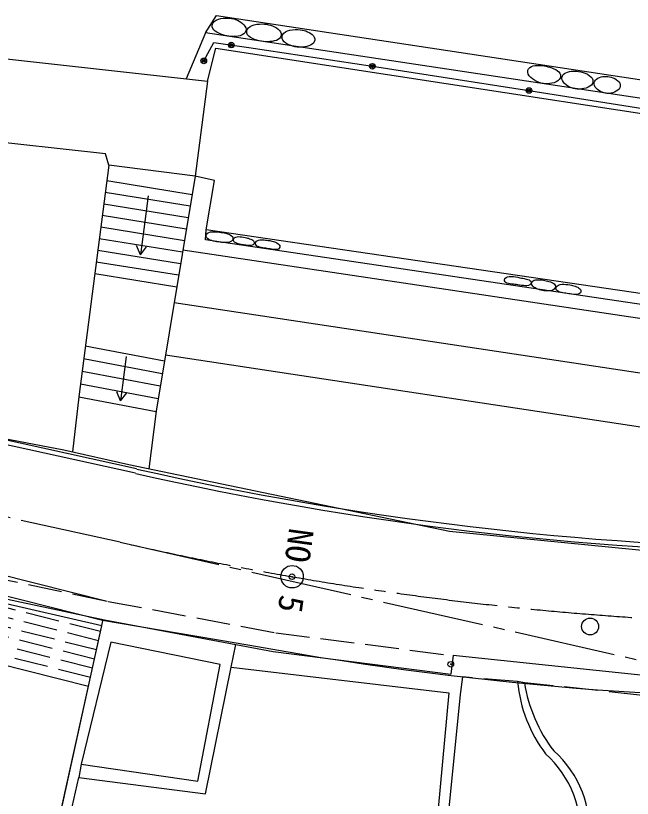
# Model space of a CAD drawing. Units: millimetres, scale not verified. Extents: x -120450 to 121350, y -84600 to 84600.
# Drawn here: x -62650 to -46211, y 44610 to 65464 of the extents above; entities that cross this region are included whole.
import ezdxf
from ezdxf.enums import TextEntityAlignment as Align

# ---------------------------------------------------------------- set-up
doc = ezdxf.new("R2010")
doc.units = ezdxf.units.MM
doc.header["$LTSCALE"] = 300
doc.header["$PDMODE"] = 32
doc.header["$PDSIZE"] = 150
doc.linetypes.add('CHAIN2', pattern=[12, 9, -1, 1, -1])
doc.linetypes.add('DASHED3', pattern=[4, 3, -1])
for name, color, linetype in [('0-0_1', 7, 'Continuous'), ('0-D_スポット', 4, 'Continuous'), ('1-1', 3, 'Continuous'), ('1-8', 7, 'Continuous')]:
    doc.layers.add(name, color=color, linetype=linetype)
doc.styles.add('ＭＳ ゴシック', font='')
doc.styles.get('ＭＳ ゴシック').set_extended_font_data('MS Gothic')

msp = doc.modelspace()

# ---------------------------------------------------------------- linework, layer by layer
at = {"layer": '0-0_1'}
for p, q in [((-57409.4, 65164.9), (-57409.2, 65210.3)), ((-56487, 64996.2), (-56490.6, 65045.4)), ((-55545.5, 64853.1), (-55548.3, 64904.1)), ((-48562.9, 64124.2), (-48511.2, 64115)), ((-48087.4, 63775.2), (-48087.2, 63820.6)), ((-47228.4, 63639.3), (-47227.5, 63679.2)), ((-57948.9, 60694.3), (-60219.4, 61061.3)), ((-57999.9, 60387.3), (-60259.7, 60752.6)), ((-58050.8, 60080.4), (-60300, 60443.9)), ((-58101.7, 59773.4), (-60340.2, 60135.2)), ((-58152.6, 59466.4), (-60380.5, 59826.6)), ((-58203.5, 59159.5), (-60420.7, 59517.9)), ((-57568.5, 59576.1), (-57569.7, 59609.3)), ((-56842.9, 59471), (-56843.4, 59498.8)), ((-59321.5, 59095.3), (-59158.8, 59308.6)), ((-56255.8, 59372.7), (-56259.2, 59404.1)), ((-58254.4, 58852.5), (-60461, 59209.2)), ((-33537.7, 55525.3), (-58194.6, 59213.2)), ((-58305.3, 58545.6), (-60501.3, 58900.5)), ((-60541.5, 58591.8), (-58356.3, 58238.6)), ((-49618.2, 58394.8), (-49620.2, 58425.2)), ((-48895.3, 58313.4), (-48893.9, 58346.2)), ((-48244.5, 58174), (-48246.6, 58204.2)), ((-58684.9, 56257.5), (-60793.8, 56657.8)), ((-58740.3, 55923.2), (-60837.6, 56321.2)), ((-58795.8, 55588.9), (-60881.5, 55984.8)), ((-58851.2, 55254.6), (-60925.4, 55648.3)), ((-60969.3, 55311.7), (-58906.7, 54920.3)), ((-59853.1, 55197.5), (-59690.6, 55411)), ((-60355.3, 49203.1), (-63767.2, 49994.8)), ((-56903, 48106.9), (-56778.2, 48712.1)), ((-50984.5, 48425.5), (-51051.2, 47917.6)), ((-60906.8, 45520.4), (-60964.5, 45162.9))]:
    msp.add_line(p, q, dxfattribs=at)
for points in [[(-57586.2, 65009.1), (-57298.1, 65464.2), (-32513.1, 61722.7), (-32149.2, 60695.9)], [(-57409.2, 65210.3), (-57389.8, 65264.2), (-57354.4, 65307.9), (-57305.8, 65342.3), (-57246.8, 65367.9), (-57180.2, 65385.4), (-57108.9, 65395.6), (-57035.6, 65399), (-56963.1, 65396.2), (-56894.4, 65388.1), (-56832.1, 65375.2), (-56786.9, 65361.1), (-56739.5, 65341.6), (-56691.9, 65317.3), (-56646.1, 65288.7), (-56603.8, 65256.3), (-56567.1, 65220.8), (-56537.9, 65182.6), (-56518, 65142.2), (-56509.5, 65100.2), (-56514.1, 65057.2), (-56534.9, 65011.9), (-56568, 64976.1), (-56611.5, 64948.9), (-56663, 64929.6), (-56720.4, 64917.1), (-56781.6, 64910.7), (-56844.4, 64909.4), (-56906.6, 64912.4), (-56966, 64918.8), (-57020.5, 64927.6), (-57070.4, 64938.6), (-57124.1, 64953.5), (-57179.2, 64972.2), (-57233.4, 64994.7), (-57284.4, 65021.1), (-57329.8, 65051.3), (-57367.3, 65085.4), (-57394.6, 65123.3), (-57409.4, 65164.9)], [(-69704.9, 65152), (-68331.6, 64919.3), (-57538.5, 63722.1), (-57866.7, 61190.1), (-60164.3, 61483.9), (-60256.3, 61780.3), (-67352.5, 62561.1), (-67726.5, 62390.6), (-69963.6, 62612.7)], [(-56490.6, 65045.4), (-56476.1, 65096.8), (-56445.9, 65139.4), (-56402.7, 65173.8), (-56349.2, 65200.6), (-56287.9, 65220.3), (-56221.7, 65233.6), (-56153.2, 65241.1), (-56085, 65243.2), (-56019.9, 65240.6), (-55960.6, 65233.9), (-55910, 65223.9), (-55856, 65209.1), (-55801, 65189.7), (-55747.1, 65165.7), (-55696.6, 65137.6), (-55651.5, 65105.3), (-55614.4, 65069.2), (-55587.2, 65029.3), (-55572.3, 64986), (-55571.9, 64939.4), (-55586.9, 64894.4), (-55614.9, 64857.5), (-55653.8, 64828.1), (-55701.2, 64805.4), (-55755.1, 64788.9), (-55813.1, 64777.8), (-55873.2, 64771.5), (-55933, 64769.3), (-55990.3, 64770.5), (-56043, 64774.6), (-56098.2, 64781.9), (-56157.9, 64793), (-56219.5, 64808.2), (-56280.6, 64827.7), (-56338.4, 64851.7), (-56390.6, 64880.3), (-56434.5, 64913.8), (-56467.4, 64952.4), (-56487, 64996.2)], [(-55548.3, 64904.1), (-55532.8, 64955.8), (-55501.3, 64998.3), (-55456.7, 65032.1), (-55401.7, 65057.9), (-55339.1, 65076.4), (-55271.5, 65088.1), (-55201.7, 65093.8), (-55132.5, 65094), (-55066.5, 65089.5), (-55006.6, 65080.8), (-54962.9, 65070.6), (-54916.8, 65056), (-54870.2, 65037.3), (-54824.8, 65014.6), (-54782.4, 64988.3), (-54744.7, 64958.6), (-54713.5, 64925.6), (-54690.6, 64889.7), (-54677.8, 64851), (-54676.8, 64809.9), (-54689, 64768), (-54712.7, 64731.9), (-54745.9, 64701.4), (-54786.9, 64676.2), (-54833.7, 64656), (-54884.4, 64640.6), (-54937.2, 64629.7), (-54990.1, 64623.1), (-55041.3, 64620.4), (-55089, 64621.4), (-55146, 64627.2), (-55207.7, 64637.9), (-55271.4, 64653.6), (-55334.3, 64674.3), (-55393.9, 64699.9), (-55447.5, 64730.7), (-55492.4, 64766.4), (-55525.9, 64807.2), (-55545.5, 64853.1)], [(-14731.3, 57418.4), (-14740.1, 57829.4), (-32149.2, 60695.9), (-32681.1, 61256.5), (-57586.2, 65009.1), (-58103, 63784.7)], [(-57635.1, 64258.6), (-57365.3, 64746.5), (-56437.2, 64614.6), (-53141.9, 64114.6), (-48966.4, 63470.3), (-44409.3, 62747.5), (-40937, 62245.6), (-36085.7, 61512.8), (-33253.1, 61093.6), (-32664.3, 60995.5), (-32135.6, 60464.9), (-30795.5, 60209.8), (-27076.4, 59604.5), (-23101.9, 58946.8), (-19019.2, 58269), (-15168, 57652.5)], [(-57538.5, 63722.1), (-57310.3, 64596.8), (-32756.2, 60829.9), (-32212.6, 60314.4)], [(-48511.2, 64115), (-48462.2, 64104.2), (-48409.7, 64090.1), (-48355.7, 64072.6), (-48302.5, 64051.6), (-48252.3, 64026.9), (-48207.3, 63998.4), (-48169.6, 63966), (-48141.5, 63929.6), (-48125.1, 63889), (-48122.6, 63844.1), (-48135.4, 63798.2), (-48161.6, 63758.8), (-48198.9, 63725.9), (-48245, 63699.1), (-48297.7, 63678.3), (-48354.8, 63663.3), (-48414, 63653.7), (-48473.1, 63649.4), (-48529.8, 63650.1), (-48581.9, 63655.7), (-48638, 63667.8), (-48697.6, 63686.6), (-48758.1, 63711.5), (-48816.9, 63741.9), (-48871.6, 63777.3), (-48919.5, 63817.1), (-48958.3, 63860.7), (-48985.3, 63907.6), (-48998.1, 63957.2), (-48994.1, 64009), (-48975.2, 64051.7), (-48944, 64084.5), (-48902.6, 64108.4), (-48853.3, 64124.6), (-48798.2, 64134), (-48739.5, 64137.6), (-48679.2, 64136.5), (-48619.6, 64131.7), (-48562.9, 64124.2)], [(-48087.2, 63820.6), (-48074.8, 63859.3), (-48051.9, 63892.3), (-48020.1, 63919.8), (-47981.3, 63942.2), (-47937.3, 63959.7), (-47889.6, 63972.7), (-47840.2, 63981.5), (-47790.7, 63986.3), (-47742.9, 63987.6), (-47698.6, 63985.4), (-47644, 63978.5), (-47585.4, 63966.8), (-47525.2, 63950.3), (-47465.8, 63929.1), (-47409.7, 63903.1), (-47359.2, 63872.4), (-47316.9, 63837), (-47285.1, 63796.9), (-47266.3, 63752.1), (-47262.8, 63702.8), (-47275.5, 63655.8), (-47302.1, 63615.8), (-47340.3, 63582.5), (-47387.7, 63555.7), (-47442, 63534.9), (-47500.8, 63520), (-47561.7, 63510.8), (-47622.4, 63507), (-47680.6, 63508.3), (-47733.9, 63514.4), (-47781.8, 63525.1), (-47832, 63541.3), (-47882.6, 63562.8), (-47931.6, 63589), (-47977.3, 63619.4), (-48017.6, 63653.7), (-48050.6, 63691.4), (-48074.6, 63732.1), (-48087.4, 63775.2)], [(-47227.5, 63679.2), (-47215.3, 63716.2), (-47193.5, 63748.5), (-47163.7, 63775.9), (-47127.3, 63798.7), (-47086.1, 63817), (-47041.6, 63830.9), (-46995.4, 63840.5), (-46949.1, 63845.8), (-46904.2, 63846.9), (-46862.4, 63844.1), (-46819, 63836.5), (-46773.3, 63824), (-46726.9, 63807), (-46681.8, 63785.6), (-46639.5, 63760.3), (-46601.9, 63731.4), (-46570.6, 63699), (-46547.5, 63663.7), (-46534.2, 63625.5), (-46532.6, 63585), (-46543.9, 63543.5), (-46566.6, 63506.8), (-46598.9, 63475.1), (-46638.8, 63448.5), (-46684.5, 63426.9), (-46734, 63410.4), (-46785.5, 63399), (-46837.1, 63392.9), (-46886.9, 63392.1), (-46933, 63396.6), (-46974.5, 63406.2), (-47017.4, 63421.6), (-47060.2, 63442), (-47101.3, 63466.9), (-47139.2, 63495.9), (-47172.4, 63528.1), (-47199.4, 63563.2), (-47218.6, 63600.4), (-47228.4, 63639.3)], [(-60164.3, 61483.9), (-60969.3, 55311.7), (-61134, 53846.6)], [(-33103.6, 57586.7), (-33566, 57619.6), (-33941.2, 56296.7), (-57569.1, 59760.7), (-57352.8, 61070.5), (-57866.7, 61190.1), (-58905.2, 54929.5), (-59103.6, 53388.5)], [(-59119.1, 60664.6), (-59321.5, 59095.3), (-59424.9, 59343)], [(-64631, 54519.1), (-61365, 53898.7), (-59633.9, 53508.2), (-51087.6, 51728.8), (-45493.3, 51178), (-41246.7, 51110.4), (-38453.9, 51714.2), (-37830, 51763.4), (-36711, 51794.9), (-34398.4, 51960.4), (-31662.9, 52146.7), (-29440.8, 52383.7), (-27010.1, 52832), (-23448.3, 53756.1), (-19963.7, 55009.7), (-19494.9, 55351.9), (-20004.7, 55762.7), (-20488.1, 56239.6), (-30597.3, 57948.5), (-30817, 57142.8), (-33103.6, 57586.7), (-32212.6, 60314.4)], [(-33941.2, 56296.7), (-34002.2, 55993.2), (-57591.3, 59493.5), (-57569.1, 59760.7)], [(-57569.7, 59609.3), (-57557.2, 59644.3), (-57533.5, 59670.4), (-57500.4, 59688.7), (-57460.1, 59700.3), (-57414.4, 59706.2), (-57365.3, 59707.5), (-57314.8, 59705.3), (-57264.9, 59700.6), (-57217.7, 59694.6), (-57174.9, 59688.3), (-57136.8, 59682.2), (-57094.8, 59674.6), (-57050.9, 59665.1), (-57007.3, 59653.4), (-56965.7, 59639.1), (-56928.2, 59621.7), (-56896.9, 59601), (-56873.6, 59576.5), (-56860.4, 59547.8), (-56859.2, 59514.6), (-56871.6, 59479.6), (-56895.3, 59453.5), (-56928.4, 59435.2), (-56968.7, 59423.6), (-57014.4, 59417.8), (-57063.5, 59416.4), (-57114, 59418.6), (-57163.9, 59423.3), (-57211.2, 59429.3), (-57253.9, 59435.7), (-57292.1, 59441.8), (-57334.1, 59449.4), (-57377.9, 59458.8), (-57421.6, 59470.5), (-57463.2, 59484.8), (-57500.6, 59502.2), (-57531.9, 59522.9), (-57555.2, 59547.4), (-57568.5, 59576.1)], [(-56843.4, 59498.8), (-56831.8, 59528.8), (-56810.3, 59550.5), (-56780.8, 59564.9), (-56745, 59573), (-56704.7, 59575.8), (-56661.5, 59574.4), (-56617.3, 59569.7), (-56573.8, 59562.7), (-56532.8, 59554.5), (-56496, 59546.2), (-56470.1, 59539.7), (-56441.9, 59531.8), (-56412.6, 59522.3), (-56383.6, 59511.2), (-56356.2, 59498.3), (-56331.9, 59483.6), (-56311.8, 59466.9), (-56297.4, 59448.2), (-56289.9, 59427.3), (-56290.8, 59404.1), (-56301.3, 59379.6), (-56319.3, 59361.7), (-56343.5, 59349.6), (-56372.6, 59342.5), (-56405.2, 59339.5), (-56440, 59339.7), (-56475.8, 59342.5), (-56511.1, 59346.7), (-56544.6, 59351.8), (-56575, 59356.7), (-56607.3, 59362), (-56643, 59368.1), (-56680.4, 59375.7), (-56717.7, 59385), (-56753.3, 59396.5), (-56785.3, 59410.4), (-56812.1, 59427.2), (-56831.9, 59447.3), (-56842.9, 59471)], [(-56259.2, 59404.1), (-56251.5, 59431.7), (-56234.6, 59453.1), (-56210.1, 59468.9), (-56179.5, 59480), (-56144.5, 59486.9), (-56106.7, 59490.3), (-56067.7, 59491), (-56029, 59489.5), (-55992.3, 59486.6), (-55959.2, 59483), (-55917, 59477.3), (-55870.3, 59469.6), (-55821.5, 59459.5), (-55772.8, 59446.7), (-55726.5, 59430.8), (-55685, 59411.5), (-55650.5, 59388.4), (-55625.3, 59361.4), (-55611.6, 59329.8), (-55611.9, 59293.6), (-55623.6, 59265.8), (-55644.4, 59246.8), (-55672.6, 59235.3), (-55706.7, 59230.3), (-55745, 59230.2), (-55785.9, 59233.9), (-55827.7, 59240.2), (-55869, 59247.9), (-55908.1, 59255.5), (-55943.5, 59262), (-55980.2, 59267.4), (-56020.9, 59272.9), (-56063.7, 59279.3), (-56106.5, 59287), (-56147.6, 59297), (-56185, 59309.8), (-56216.7, 59326.2), (-56241, 59346.9), (-56255.8, 59372.7)], [(-49620.2, 58425.2), (-49606.3, 58464.2), (-49578.9, 58491.1), (-49540.5, 58507.6), (-49493.3, 58515.4), (-49439.9, 58516.2), (-49382.6, 58511.6), (-49323.8, 58503.2), (-49265.9, 58492.8), (-49211.2, 58482), (-49162.3, 58472.6), (-49132.3, 58467.4), (-49099, 58461.8), (-49063.9, 58455.4), (-49028.7, 58447.5), (-48995.2, 58437.9), (-48965, 58425.9), (-48939.6, 58411.2), (-48920.9, 58393.4), (-48910.4, 58371.9), (-48909.7, 58346.2), (-48922.7, 58312.7), (-48946.8, 58289.5), (-48980.2, 58275.2), (-49020.6, 58268.2), (-49066.3, 58267.1), (-49115.3, 58270.5), (-49165.5, 58276.8), (-49215.1, 58284.7), (-49262.1, 58292.5), (-49304.4, 58298.9), (-49341, 58303), (-49381.9, 58306.9), (-49425.1, 58311.5), (-49468.6, 58317.4), (-49510.3, 58325.5), (-49548.2, 58336.5), (-49580.2, 58351.2), (-49604.1, 58370.4), (-49618.2, 58394.8)], [(-48893.9, 58346.2), (-48881, 58376.5), (-48858.9, 58399), (-48829.3, 58414.6), (-48793.7, 58424.3), (-48753.9, 58429), (-48711.3, 58429.6), (-48667.7, 58427), (-48624.6, 58422.1), (-48583.7, 58416), (-48546.6, 58409.4), (-48511.7, 58402.6), (-48473.6, 58394.1), (-48434.1, 58383.7), (-48394.9, 58371.1), (-48357.7, 58356.1), (-48324.2, 58338.5), (-48296.2, 58317.9), (-48275.4, 58294), (-48263.6, 58266.7), (-48262.4, 58235.7), (-48273, 58203.6), (-48293.7, 58178.2), (-48322.5, 58158.8), (-48357.9, 58144.9), (-48398.1, 58135.8), (-48441.3, 58130.9), (-48485.8, 58129.5), (-48529.9, 58131.2), (-48571.8, 58135.2), (-48609.7, 58141), (-48646.3, 58148.8), (-48685.9, 58159.4), (-48726.7, 58173), (-48766.9, 58189.4), (-48804.6, 58208.7), (-48838.2, 58230.8), (-48865.6, 58255.6), (-48885.3, 58283.2), (-48895.3, 58313.4)], [(-48246.6, 58204.2), (-48234.5, 58240.7), (-48210.3, 58268.2), (-48176, 58287.6), (-48133.8, 58299.9), (-48085.9, 58306.2), (-48034.5, 58307.5), (-47981.6, 58304.8), (-47929.5, 58299.1), (-47880.3, 58291.6), (-47836.1, 58283.1), (-47804.1, 58275.8), (-47769.1, 58266.5), (-47732.9, 58255.1), (-47697.1, 58241.5), (-47663.3, 58225.7), (-47633.3, 58207.5), (-47608.6, 58186.8), (-47591, 58163.6), (-47582, 58137.9), (-47583.5, 58109.4), (-47597.3, 58078.7), (-47620.6, 58057.1), (-47651.7, 58043.3), (-47688.9, 58036), (-47730.5, 58034.1), (-47774.9, 58036.3), (-47820.4, 58041.5), (-47865.3, 58048.3), (-47907.9, 58055.6), (-47946.6, 58062.1), (-47982, 58067.3), (-48021.1, 58072.9), (-48062.2, 58079.6), (-48103.4, 58087.9), (-48142.8, 58098.4), (-48178.5, 58111.7), (-48208.6, 58128.3), (-48231.2, 58148.9), (-48244.5, 58174)], [(-36711, 51794.9), (-36531.1, 54508.9), (-58426.8, 57813.2)], [(-59701.2, 56387.1), (-59853.1, 55197.5), (-59956.7, 55445)], [(-37830, 51763.4), (-37849.1, 53266.7), (-58658.3, 56417.5)], [(-59654.6, 6340.7), (-62037.9, 9562.7), (-65940.7, 15223.2), (-68231.1, 18469.8), (-78236.2, 32879), (-79171.7, 34106.1), (-80168.9, 36032), (-81040.7, 38522.9), (-81387.9, 41068.2), (-81318.7, 43742.5), (-80788.2, 46074.7), (-79830.2, 48220.7), (-78567, 50038.6), (-76673.5, 51833.8), (-74841.8, 53001.4), (-72037.9, 54190.5), (-70134.3, 54476.3), (-67627, 54685.1), (-64631, 54519.1), (-61365, 53898.7), (-59633.9, 53508.2), (-51087.6, 51728.8), (-45493.3, 51178), (-41039.8, 51107.1)], [(-63585.3, 50064.3), (-60280.2, 49368.1), (-55789.8, 48527), (-51051.2, 47917.6)], [(-50984.5, 48425.5), (-45906.5, 47895.3), (-41654, 47851.7), (-37779.3, 47763.6), (-34701.2, 47880.2), (-30664.3, 48210.3), (-27462.5, 48681.8), (-23842, 49351.2), (-21389, 49790.2)], [(-50797.4, 47373.5), (-51523.4, 40163.6), (-52054.7, 40193.1), (-52126.1, 39196.3), (-52318.7, 39279), (-52282.7, 40176.5), (-56989.6, 40868.3), (-61960.2, 41933.4), (-60355.3, 49203.1)]]:
    msp.add_lwpolyline(points, dxfattribs=at)
at = {"layer": '0-0_1', "linetype": 'DASHED3'}
for points in [[(2223.1, 30539.1), (2357.4, 51741), (-1330.6, 51743.3), (-4319.2, 51705.4), (-5168.4, 51702.7), (-9522.9, 51289.5), (-13031.2, 50890.9), (-16669.9, 50245.4), (-20011.2, 49544.9), (-21779.9, 49278), (-23868.6, 48846.9), (-27461.7, 48111.7), (-30661, 47718.2), (-34676.7, 47361.2), (-37823.8, 47244.2), (-41665.7, 47362.5), (-45935.9, 47355), (-49089, 47691), (-49272.3, 47719.8), (-50734.5, 47848), (-50797.4, 47373.5)], [(-63482.2, 50553.6), (-60182.6, 49858.5), (-55711.8, 49021.1), (-50987.4, 48413.5)]]:
    msp.add_lwpolyline(points, dxfattribs=at)
at = {"layer": '0-0_1'}
for points in [[(-60112.3, 48772.6), (-60906.8, 45520.4), (-57794.9, 45067.1), (-57194.5, 48177)], [(-56903, 48106.9), (-51100.8, 47419.5), (-51744.6, 40486.2), (-56964.8, 41186.5), (-61629.1, 42232.6), (-60964.5, 45162.9), (-57591.6, 44729.3)]]:
    msp.add_lwpolyline(points, close=True, dxfattribs=at)
for centre, radius in [((-56901.3, 64680.6), 75), ((-56901.3, 64680.6), 37.5), ((-57635.1, 64258.6), 75), ((-57635.1, 64258.6), 37.5), ((-53141.9, 64114.6), 75), ((-53141.9, 64114.6), 37.5), ((-48966.4, 63470.3), 75), ((-48966.4, 63470.3), 37.5), ((-47337.5, 49188.1), 225)]:
    msp.add_circle(centre, radius, dxfattribs=at)
for centre, radius, start, end in [((-45481.3, 48085.7), 3808.5, 185.51268, 216.96991), ((-45137.1, 48318.4), 4001.4, 189.0211, 217.6404), ((-50349.4, 43735.2), 2752.2, 352.63869, 48.45834), ((-50189.4, 43749.8), 2839.7, 354.00764, 48.44344)]:
    msp.add_arc(centre, radius, start, end, dxfattribs=at)
at = {"layer": '0-0_1', "color": 4}
for p in [(-56901.3, 64680.6), (-57635.1, 64258.6), (-53141.9, 64114.6), (-48966.4, 63470.3)]:
    msp.add_point(p, dxfattribs=at)
at = {"layer": '0-D_スポット'}
msp.add_point((-51050.8, 48182.7), dxfattribs=at)
at = {"layer": '1-1'}
for p, q in [((-59457.4, 53270.6), (-63868.4, 54244.3)), ((-59431.5, 53387.8), (-63842.5, 54361.5)), ((-64495.9, 50942), (-60209.4, 49864.1)), ((-61960.2, 41933.4), (-60317.2, 49375.8)), ((-65061.6, 48692), (-60709.7, 47597.7))]:
    msp.add_line(p, q, dxfattribs=at)
at = {"layer": '1-1', "linetype": 'DASHED3'}
for p, q in [((-64695.8, 50146.7), (-60386.2, 49063)), ((-64756.8, 49904.3), (-60440.2, 48818.8)), ((-64817.8, 49661.8), (-60494.1, 48574.6)), ((-64878.7, 49419.4), (-60548, 48330.4)), ((-64939.7, 49176.9), (-60601.9, 48086.1)), ((-65000.7, 48934.4), (-60655.8, 47841.9))]:
    msp.add_line(p, q, dxfattribs=at)
at = {"layer": '1-1'}
msp.add_lwpolyline([(-64622.7, 50437.7), (-60336.2, 49359.8), (-56768.9, 48755.5)], dxfattribs=at)
for radius, start, end in [(86120, 257.20552, 281.20407), (86000, 257.20552, 281.20407), (90000, 259.5045, 282.75291)]:
    msp.add_arc((-40374.7, 137249.8), radius, start, end, dxfattribs=at)
at = {"layer": '1-8', "linetype": 'CHAIN2'}
for q in [(-94191.2, 59013), (-40249.6, 46980.8)]:
    msp.add_line((-59862.7, 51434.8), q, dxfattribs=at)
at = {"layer": '1-8'}
msp.add_circle((-55282, 50515.8), 300, dxfattribs=at)
at = {"layer": '1-8', "linetype": 'CHAIN2'}
msp.add_arc((-40368.2, 136735.4), 87500, 257.32161, 282.82988, dxfattribs=at)
at = {"layer": '1-8'}
msp.add_point((-55282, 50515.8), dxfattribs=at)

# ---------------------------------------------------------------- texts
at = {"layer": '1-8', "style": 'ＭＳ ゴシック'}
msp.add_text('NO\u30005', height=659.8, rotation=262.117, dxfattribs=at).set_placement((-55550.9, 51862.6), align=Align.BOTTOM_LEFT)

doc.saveas('drawing.dxf')
